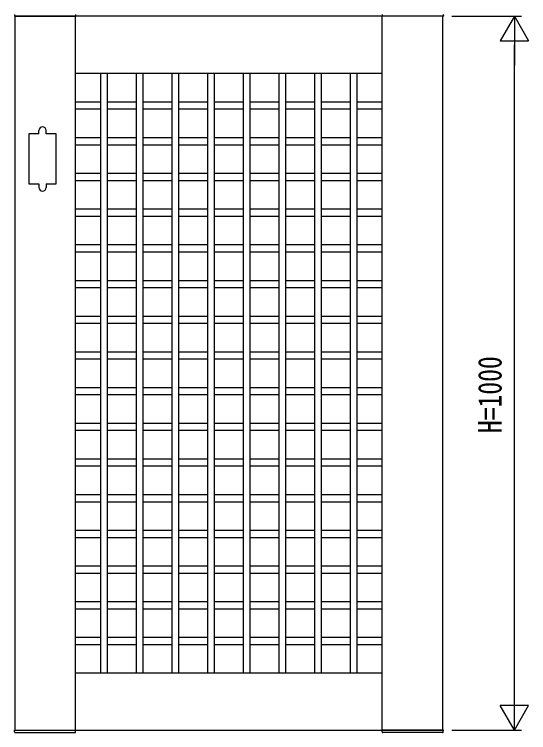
# Model space of a CAD drawing. Units: millimetres on the paper. Extents: x -297 to 297, y -210 to 210.
# Drawn here: x -160.8 to -88.8, y 25.7 to 126.3 of the extents above; entities that cross this region are included whole.
import ezdxf
from ezdxf.enums import TextEntityAlignment as Align

# ---------------------------------------------------------------- set-up
doc = ezdxf.new("R2010")
doc.units = ezdxf.units.MM
doc.layers.add('0-2_YKK_A1', color=4, linetype='Continuous')
doc.layers.add('0-3_YKK_D', color=6, linetype='Continuous')
doc.styles.add('ＭＳ ゴシック', font='')
doc.styles.get('ＭＳ ゴシック').set_extended_font_data('MS Gothic')

msp = doc.modelspace()

# ---------------------------------------------------------------- linework, layer by layer
at = {"layer": '0-2_YKK_A1'}
for p, q in [((-160.791, 126.287), (-160.804, 126.032)), ((-160.804, 126.032), (-152.204, 126.032)), ((-152.254, 26.032), (-152.254, 126.032)), ((-152.218, 126.287), (-152.204, 126.032)), ((-109.291, 126.287), (-109.304, 126.032)), ((-100.704, 126.032), (-109.304, 126.032)), ((-109.254, 26.032), (-109.254, 126.032)), ((-100.718, 126.287), (-100.704, 126.032)), ((-152.254, 118.032), (-109.254, 118.032)), ((-148.754, 118.032), (-148.754, 34.032)), ((-147.754, 34.032), (-147.754, 118.032)), ((-143.754, 118.032), (-143.754, 34.032)), ((-142.754, 34.032), (-142.754, 118.032)), ((-138.754, 118.032), (-138.754, 34.032)), ((-137.754, 34.032), (-137.754, 118.032)), ((-133.754, 118.032), (-133.754, 34.032)), ((-132.754, 34.032), (-132.754, 118.032)), ((-128.754, 118.032), (-128.754, 34.032)), ((-127.754, 34.032), (-127.754, 118.032)), ((-123.754, 118.032), (-123.754, 34.032)), ((-122.754, 34.032), (-122.754, 118.032)), ((-118.754, 118.032), (-118.754, 34.032)), ((-117.754, 34.032), (-117.754, 118.032)), ((-113.754, 118.032), (-113.754, 34.032)), ((-112.754, 34.032), (-112.754, 118.032)), ((-152.254, 114.032), (-148.754, 114.032)), ((-147.754, 114.032), (-143.754, 114.032)), ((-142.754, 114.032), (-138.754, 114.032)), ((-137.754, 114.032), (-133.754, 114.032)), ((-132.754, 114.032), (-128.754, 114.032)), ((-127.754, 114.032), (-123.754, 114.032)), ((-122.754, 114.032), (-118.754, 114.032)), ((-117.754, 114.032), (-113.754, 114.032)), ((-112.754, 114.032), (-109.254, 114.032)), ((-152.254, 113.032), (-148.754, 113.032)), ((-147.754, 113.032), (-143.754, 113.032)), ((-142.754, 113.032), (-138.754, 113.032)), ((-137.754, 113.032), (-133.754, 113.032)), ((-132.754, 113.032), (-128.754, 113.032)), ((-127.754, 113.032), (-123.754, 113.032)), ((-122.754, 113.032), (-118.754, 113.032)), ((-117.754, 113.032), (-113.754, 113.032)), ((-112.754, 113.032), (-109.254, 113.032)), ((-157.354, 109.532), (-157.354, 110.032)), ((-156.354, 109.532), (-156.354, 110.032)), ((-152.254, 109.032), (-148.754, 109.032)), ((-147.754, 109.032), (-143.754, 109.032)), ((-142.754, 109.032), (-138.754, 109.032)), ((-137.754, 109.032), (-133.754, 109.032)), ((-132.754, 109.032), (-128.754, 109.032)), ((-127.754, 109.032), (-123.754, 109.032)), ((-122.754, 109.032), (-118.754, 109.032)), ((-117.754, 109.032), (-113.754, 109.032)), ((-112.754, 109.032), (-109.254, 109.032)), ((-152.254, 108.032), (-148.754, 108.032)), ((-147.754, 108.032), (-143.754, 108.032)), ((-142.754, 108.032), (-138.754, 108.032)), ((-137.754, 108.032), (-133.754, 108.032)), ((-132.754, 108.032), (-128.754, 108.032)), ((-127.754, 108.032), (-123.754, 108.032)), ((-122.754, 108.032), (-118.754, 108.032)), ((-117.754, 108.032), (-113.754, 108.032)), ((-112.754, 108.032), (-109.254, 108.032)), ((-152.254, 104.032), (-148.754, 104.032)), ((-147.754, 104.032), (-143.754, 104.032)), ((-142.754, 104.032), (-138.754, 104.032)), ((-137.754, 104.032), (-133.754, 104.032)), ((-132.754, 104.032), (-128.754, 104.032)), ((-127.754, 104.032), (-123.754, 104.032)), ((-122.754, 104.032), (-118.754, 104.032)), ((-117.754, 104.032), (-113.754, 104.032)), ((-112.754, 104.032), (-109.254, 104.032)), ((-152.254, 103.032), (-148.754, 103.032)), ((-147.754, 103.032), (-143.754, 103.032)), ((-142.754, 103.032), (-138.754, 103.032)), ((-137.754, 103.032), (-133.754, 103.032)), ((-132.754, 103.032), (-128.754, 103.032)), ((-127.754, 103.032), (-123.754, 103.032)), ((-122.754, 103.032), (-118.754, 103.032)), ((-117.754, 103.032), (-113.754, 103.032)), ((-112.754, 103.032), (-109.254, 103.032)), ((-157.354, 102.532), (-157.354, 102.032)), ((-156.354, 102.532), (-156.354, 102.032)), ((-152.254, 99.032), (-148.754, 99.032)), ((-147.754, 99.032), (-143.754, 99.032)), ((-142.754, 99.032), (-138.754, 99.032)), ((-137.754, 99.032), (-133.754, 99.032)), ((-132.754, 99.032), (-128.754, 99.032)), ((-127.754, 99.032), (-123.754, 99.032)), ((-122.754, 99.032), (-118.754, 99.032)), ((-117.754, 99.032), (-113.754, 99.032)), ((-112.754, 99.032), (-109.254, 99.032)), ((-152.254, 98.032), (-148.754, 98.032)), ((-147.754, 98.032), (-143.754, 98.032)), ((-142.754, 98.032), (-138.754, 98.032)), ((-137.754, 98.032), (-133.754, 98.032)), ((-132.754, 98.032), (-128.754, 98.032)), ((-127.754, 98.032), (-123.754, 98.032)), ((-122.754, 98.032), (-118.754, 98.032)), ((-117.754, 98.032), (-113.754, 98.032)), ((-112.754, 98.032), (-109.254, 98.032)), ((-152.254, 94.032), (-148.754, 94.032)), ((-147.754, 94.032), (-143.754, 94.032)), ((-142.754, 94.032), (-138.754, 94.032)), ((-137.754, 94.032), (-133.754, 94.032)), ((-132.754, 94.032), (-128.754, 94.032)), ((-127.754, 94.032), (-123.754, 94.032)), ((-122.754, 94.032), (-118.754, 94.032)), ((-117.754, 94.032), (-113.754, 94.032)), ((-112.754, 94.032), (-109.254, 94.032)), ((-152.254, 93.032), (-148.754, 93.032)), ((-147.754, 93.032), (-143.754, 93.032)), ((-142.754, 93.032), (-138.754, 93.032)), ((-137.754, 93.032), (-133.754, 93.032)), ((-132.754, 93.032), (-128.754, 93.032)), ((-127.754, 93.032), (-123.754, 93.032)), ((-122.754, 93.032), (-118.754, 93.032)), ((-117.754, 93.032), (-113.754, 93.032)), ((-112.754, 93.032), (-109.254, 93.032)), ((-152.254, 89.032), (-148.754, 89.032)), ((-147.754, 89.032), (-143.754, 89.032)), ((-142.754, 89.032), (-138.754, 89.032)), ((-137.754, 89.032), (-133.754, 89.032)), ((-132.754, 89.032), (-128.754, 89.032)), ((-127.754, 89.032), (-123.754, 89.032)), ((-122.754, 89.032), (-118.754, 89.032)), ((-117.754, 89.032), (-113.754, 89.032)), ((-112.754, 89.032), (-109.254, 89.032)), ((-152.254, 88.032), (-148.754, 88.032)), ((-147.754, 88.032), (-143.754, 88.032)), ((-142.754, 88.032), (-138.754, 88.032)), ((-137.754, 88.032), (-133.754, 88.032)), ((-132.754, 88.032), (-128.754, 88.032)), ((-127.754, 88.032), (-123.754, 88.032)), ((-122.754, 88.032), (-118.754, 88.032)), ((-117.754, 88.032), (-113.754, 88.032)), ((-112.754, 88.032), (-109.254, 88.032)), ((-152.254, 84.032), (-148.754, 84.032)), ((-147.754, 84.032), (-143.754, 84.032)), ((-142.754, 84.032), (-138.754, 84.032)), ((-137.754, 84.032), (-133.754, 84.032)), ((-132.754, 84.032), (-128.754, 84.032)), ((-127.754, 84.032), (-123.754, 84.032)), ((-122.754, 84.032), (-118.754, 84.032)), ((-117.754, 84.032), (-113.754, 84.032)), ((-112.754, 84.032), (-109.254, 84.032)), ((-152.254, 83.032), (-148.754, 83.032)), ((-147.754, 83.032), (-143.754, 83.032)), ((-142.754, 83.032), (-138.754, 83.032)), ((-137.754, 83.032), (-133.754, 83.032)), ((-132.754, 83.032), (-128.754, 83.032)), ((-127.754, 83.032), (-123.754, 83.032)), ((-122.754, 83.032), (-118.754, 83.032)), ((-117.754, 83.032), (-113.754, 83.032)), ((-112.754, 83.032), (-109.254, 83.032)), ((-152.254, 79.032), (-148.754, 79.032)), ((-147.754, 79.032), (-143.754, 79.032)), ((-142.754, 79.032), (-138.754, 79.032)), ((-137.754, 79.032), (-133.754, 79.032)), ((-132.754, 79.032), (-128.754, 79.032)), ((-127.754, 79.032), (-123.754, 79.032)), ((-122.754, 79.032), (-118.754, 79.032)), ((-117.754, 79.032), (-113.754, 79.032)), ((-112.754, 79.032), (-109.254, 79.032)), ((-152.254, 78.032), (-148.754, 78.032)), ((-147.754, 78.032), (-143.754, 78.032)), ((-142.754, 78.032), (-138.754, 78.032)), ((-137.754, 78.032), (-133.754, 78.032)), ((-132.754, 78.032), (-128.754, 78.032)), ((-127.754, 78.032), (-123.754, 78.032)), ((-122.754, 78.032), (-118.754, 78.032)), ((-117.754, 78.032), (-113.754, 78.032)), ((-112.754, 78.032), (-109.254, 78.032)), ((-152.254, 74.032), (-148.754, 74.032)), ((-147.754, 74.032), (-143.754, 74.032)), ((-142.754, 74.032), (-138.754, 74.032)), ((-137.754, 74.032), (-133.754, 74.032)), ((-132.754, 74.032), (-128.754, 74.032)), ((-127.754, 74.032), (-123.754, 74.032)), ((-122.754, 74.032), (-118.754, 74.032)), ((-117.754, 74.032), (-113.754, 74.032)), ((-112.754, 74.032), (-109.254, 74.032)), ((-152.254, 73.032), (-148.754, 73.032)), ((-147.754, 73.032), (-143.754, 73.032)), ((-142.754, 73.032), (-138.754, 73.032)), ((-137.754, 73.032), (-133.754, 73.032)), ((-132.754, 73.032), (-128.754, 73.032)), ((-127.754, 73.032), (-123.754, 73.032)), ((-122.754, 73.032), (-118.754, 73.032)), ((-117.754, 73.032), (-113.754, 73.032)), ((-112.754, 73.032), (-109.254, 73.032)), ((-152.254, 69.032), (-148.754, 69.032)), ((-147.754, 69.032), (-143.754, 69.032)), ((-142.754, 69.032), (-138.754, 69.032)), ((-137.754, 69.032), (-133.754, 69.032)), ((-132.754, 69.032), (-128.754, 69.032)), ((-127.754, 69.032), (-123.754, 69.032)), ((-122.754, 69.032), (-118.754, 69.032)), ((-117.754, 69.032), (-113.754, 69.032)), ((-112.754, 69.032), (-109.254, 69.032)), ((-152.254, 68.032), (-148.754, 68.032)), ((-147.754, 68.032), (-143.754, 68.032)), ((-142.754, 68.032), (-138.754, 68.032)), ((-137.754, 68.032), (-133.754, 68.032)), ((-132.754, 68.032), (-128.754, 68.032)), ((-127.754, 68.032), (-123.754, 68.032)), ((-122.754, 68.032), (-118.754, 68.032)), ((-117.754, 68.032), (-113.754, 68.032)), ((-112.754, 68.032), (-109.254, 68.032)), ((-152.254, 64.032), (-148.754, 64.032)), ((-147.754, 64.032), (-143.754, 64.032)), ((-142.754, 64.032), (-138.754, 64.032)), ((-137.754, 64.032), (-133.754, 64.032)), ((-132.754, 64.032), (-128.754, 64.032)), ((-127.754, 64.032), (-123.754, 64.032)), ((-122.754, 64.032), (-118.754, 64.032)), ((-117.754, 64.032), (-113.754, 64.032)), ((-112.754, 64.032), (-109.254, 64.032)), ((-152.254, 63.032), (-148.754, 63.032)), ((-147.754, 63.032), (-143.754, 63.032)), ((-142.754, 63.032), (-138.754, 63.032)), ((-137.754, 63.032), (-133.754, 63.032)), ((-132.754, 63.032), (-128.754, 63.032)), ((-127.754, 63.032), (-123.754, 63.032)), ((-122.754, 63.032), (-118.754, 63.032)), ((-117.754, 63.032), (-113.754, 63.032)), ((-112.754, 63.032), (-109.254, 63.032)), ((-152.254, 59.032), (-148.754, 59.032)), ((-147.754, 59.032), (-143.754, 59.032)), ((-142.754, 59.032), (-138.754, 59.032)), ((-137.754, 59.032), (-133.754, 59.032)), ((-132.754, 59.032), (-128.754, 59.032)), ((-127.754, 59.032), (-123.754, 59.032)), ((-122.754, 59.032), (-118.754, 59.032)), ((-117.754, 59.032), (-113.754, 59.032)), ((-112.754, 59.032), (-109.254, 59.032)), ((-152.254, 58.032), (-148.754, 58.032)), ((-147.754, 58.032), (-143.754, 58.032)), ((-142.754, 58.032), (-138.754, 58.032)), ((-137.754, 58.032), (-133.754, 58.032)), ((-132.754, 58.032), (-128.754, 58.032)), ((-127.754, 58.032), (-123.754, 58.032)), ((-122.754, 58.032), (-118.754, 58.032)), ((-117.754, 58.032), (-113.754, 58.032)), ((-112.754, 58.032), (-109.254, 58.032)), ((-152.254, 54.032), (-148.754, 54.032)), ((-147.754, 54.032), (-143.754, 54.032)), ((-142.754, 54.032), (-138.754, 54.032)), ((-137.754, 54.032), (-133.754, 54.032)), ((-132.754, 54.032), (-128.754, 54.032)), ((-127.754, 54.032), (-123.754, 54.032)), ((-122.754, 54.032), (-118.754, 54.032)), ((-117.754, 54.032), (-113.754, 54.032)), ((-112.754, 54.032), (-109.254, 54.032)), ((-152.254, 53.032), (-148.754, 53.032)), ((-147.754, 53.032), (-143.754, 53.032)), ((-142.754, 53.032), (-138.754, 53.032)), ((-137.754, 53.032), (-133.754, 53.032)), ((-132.754, 53.032), (-128.754, 53.032)), ((-127.754, 53.032), (-123.754, 53.032)), ((-122.754, 53.032), (-118.754, 53.032)), ((-117.754, 53.032), (-113.754, 53.032)), ((-112.754, 53.032), (-109.254, 53.032)), ((-152.254, 49.032), (-148.754, 49.032)), ((-147.754, 49.032), (-143.754, 49.032)), ((-142.754, 49.032), (-138.754, 49.032)), ((-137.754, 49.032), (-133.754, 49.032)), ((-132.754, 49.032), (-128.754, 49.032)), ((-127.754, 49.032), (-123.754, 49.032)), ((-122.754, 49.032), (-118.754, 49.032)), ((-117.754, 49.032), (-113.754, 49.032)), ((-112.754, 49.032), (-109.254, 49.032)), ((-152.254, 48.032), (-148.754, 48.032)), ((-147.754, 48.032), (-143.754, 48.032)), ((-142.754, 48.032), (-138.754, 48.032)), ((-137.754, 48.032), (-133.754, 48.032)), ((-132.754, 48.032), (-128.754, 48.032)), ((-127.754, 48.032), (-123.754, 48.032)), ((-122.754, 48.032), (-118.754, 48.032)), ((-117.754, 48.032), (-113.754, 48.032)), ((-112.754, 48.032), (-109.254, 48.032)), ((-152.254, 44.032), (-148.754, 44.032)), ((-147.754, 44.032), (-143.754, 44.032)), ((-142.754, 44.032), (-138.754, 44.032)), ((-137.754, 44.032), (-133.754, 44.032)), ((-132.754, 44.032), (-128.754, 44.032)), ((-127.754, 44.032), (-123.754, 44.032)), ((-122.754, 44.032), (-118.754, 44.032)), ((-117.754, 44.032), (-113.754, 44.032)), ((-112.754, 44.032), (-109.254, 44.032)), ((-152.254, 43.032), (-148.754, 43.032)), ((-147.754, 43.032), (-143.754, 43.032)), ((-142.754, 43.032), (-138.754, 43.032)), ((-137.754, 43.032), (-133.754, 43.032)), ((-132.754, 43.032), (-128.754, 43.032)), ((-127.754, 43.032), (-123.754, 43.032)), ((-122.754, 43.032), (-118.754, 43.032)), ((-117.754, 43.032), (-113.754, 43.032)), ((-112.754, 43.032), (-109.254, 43.032)), ((-152.254, 39.032), (-148.754, 39.032)), ((-147.754, 39.032), (-143.754, 39.032)), ((-142.754, 39.032), (-138.754, 39.032)), ((-137.754, 39.032), (-133.754, 39.032)), ((-132.754, 39.032), (-128.754, 39.032)), ((-127.754, 39.032), (-123.754, 39.032)), ((-122.754, 39.032), (-118.754, 39.032)), ((-117.754, 39.032), (-113.754, 39.032)), ((-112.754, 39.032), (-109.254, 39.032)), ((-152.254, 38.032), (-148.754, 38.032)), ((-147.754, 38.032), (-143.754, 38.032)), ((-142.754, 38.032), (-138.754, 38.032)), ((-137.754, 38.032), (-133.754, 38.032)), ((-132.754, 38.032), (-128.754, 38.032)), ((-127.754, 38.032), (-123.754, 38.032)), ((-122.754, 38.032), (-118.754, 38.032)), ((-117.754, 38.032), (-113.754, 38.032)), ((-112.754, 38.032), (-109.254, 38.032)), ((-109.254, 34.032), (-152.254, 34.032)), ((-160.804, 26.032), (-152.204, 26.032)), ((-160.791, 25.777), (-160.804, 26.032)), ((-160.691, 25.682), (-152.318, 25.682)), ((-152.218, 25.777), (-152.204, 26.032)), ((-100.704, 26.032), (-109.304, 26.032)), ((-109.291, 25.777), (-109.304, 26.032)), ((-100.818, 25.682), (-109.191, 25.682)), ((-100.718, 25.777), (-100.704, 26.032))]:
    msp.add_line(p, q, dxfattribs=at)
msp.add_lwpolyline([(-100.754, 26.032), (-100.754, 126.032), (-160.754, 126.032), (-160.754, 26.032)], close=True, dxfattribs=at)
for points in [[(-157.354, 109.532), (-158.754, 109.532), (-158.754, 102.532), (-157.354, 102.532)], [(-156.354, 102.532), (-154.954, 102.532), (-154.954, 109.532), (-156.354, 109.532)]]:
    msp.add_lwpolyline(points, dxfattribs=at)
for centre, radius, start, end in [((-156.854, 110.032), 0.5, 0, 180), ((-156.854, 102.032), 0.5, 180, 0), ((-160.691, 25.782), 0.1, 183, 270), ((-152.318, 25.782), 0.1, 270, 357), ((-109.191, 25.782), 0.1, 183, 270), ((-100.818, 25.782), 0.1, 270, 357)]:
    msp.add_arc(centre, radius, start, end, dxfattribs=at)
at = {"layer": '0-3_YKK_D'}
for p, q in [((-99.53, 126.032), (-89.754, 126.032)), ((-90.754, 126.032), (-92.754, 122.568)), ((-90.754, 126.032), (-88.754, 122.568)), ((-90.754, 126.032), (-90.754, 119.104)), ((-92.754, 122.568), (-88.754, 122.568)), ((-90.754, 30.032), (-90.754, 122.032)), ((-90.754, 26.032), (-90.754, 32.96)), ((-90.754, 26.032), (-92.754, 29.496)), ((-88.754, 29.496), (-92.754, 29.496)), ((-90.754, 26.032), (-88.754, 29.496)), ((-99.53, 26.032), (-89.754, 26.032))]:
    msp.add_line(p, q, dxfattribs=at)

# ---------------------------------------------------------------- texts
at = {"layer": '0-3_YKK_D', "style": 'ＭＳ ゴシック', "width": 0.8}
msp.add_text('H=1000', height=3.299, rotation=90, dxfattribs=at).set_placement((-91.554, 67.632), align=Align.BOTTOM_LEFT)

doc.saveas('drawing.dxf')
